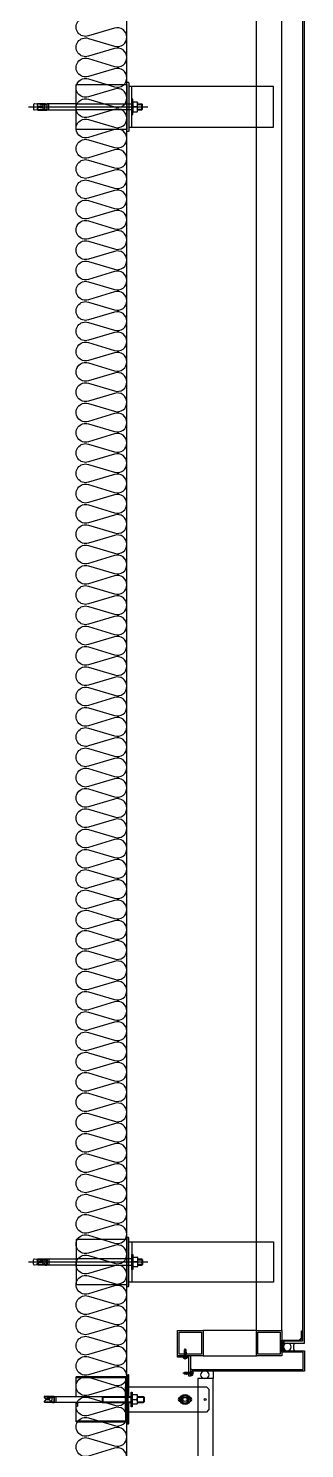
# Model space of a CAD drawing. Header units: millimetres. Extents: x 19868 to 801382, y -4805 to 85279.
# Drawn here: x 790194 to 790738, y 35376 to 38176 of the extents above; entities that cross this region are included whole.
import ezdxf

# ---------------------------------------------------------------- set-up
doc = ezdxf.new("R2010")
doc.units = ezdxf.units.MM
doc.header["$LTSCALE"] = 250
doc.linetypes.add('CENTER', pattern=[50.8, 31.75, -6.35, 6.35, -6.35])
doc.linetypes.add('HIDDEN2', pattern=[4.7625, 3.175, -1.5875])
for name, color, linetype in [('0-Sheet', 7, 'Continuous'), ('4-Pipe', 4, 'Continuous'), ('A-ETC-8', 8, 'Continuous'), ('A-FIN', 6, 'Continuous'), ('A-FIN(EX)', 6, 'Continuous'), ('ANG', 8, 'Continuous'), ('EXTRUSION', 7, 'Continuous'), ('ISL', 251, 'Continuous'), ('S-TEEL', 4, 'Continuous'), ('SCREW', 1, 'Continuous'), ('SEALANT', 252, 'Continuous')]:
    doc.layers.add(name, color=color, linetype=linetype)

# ---------------------------------------------------------------- blocks, each defined once
blk = doc.blocks.new('너트 M12')
for p, q in [((-9, 0), (9, 0)), ((-9.5, -9), (-9.5, -0.5)), ((9, -9.5), (-9, -9.5)), ((0, -8.3), (0, -1.2)), ((9.5, -0.5), (9.5, -9))]:
    blk.add_line(p, q)
for centre, start, end in [((-9, -0.5), 90, 180), ((-9, -9), 180, 270), ((9, -0.5), 0, 90), ((9, -9), 270, 0)]:
    blk.add_arc(centre, 0.5, start, end)
at = {"extrusion": (0, 0, -1)}
for centre, major_axis, ratio, start_param, end_param in [((-4.8, -0.9), (-4.75, 0.31), 0.185359, -0.024388, 3.141593), ((4.8, -0.9), (4.75, 0.31), 0.185108, 3.141593, 6.30754), ((-4.8, -8.6), (4.75, 0.31), 0.187111, 0, 3.166211), ((4.8, -8.6), (-4.75, 0.31), 0.185991, 3.117121, 6.283185)]:
    blk.add_ellipse(centre, major_axis=major_axis, ratio=ratio, start_param=start_param, end_param=end_param, dxfattribs=at)
blk = doc.blocks.new('A$C5ebcaad0')
at = {"layer": 'A-ETC-8'}
for p, q in [((-439, -220.5), (-439, -229.5)), ((-437, -219), (-437.5, -219)), ((-426, -220.5), (-437, -219)), ((-431.6, -219.7), (-431.6, -221.5)), ((-431.1, -222.3), (-429.3, -223.5)), ((-415.6, -218.7), (-430.6, -218.7)), ((-421.1, -224), (-427.7, -224)), ((-426, -220.5), (-412, -220.5)), ((-420.6, -223.5), (-420.6, -223)), ((-416.6, -227), (-416.6, -223)), ((-415.6, -218.7), (-412.6, -218.7)), ((-412.6, -218.7), (-412.6, -231.2)), ((-412, -231), (-412, -219)), ((-409, -219), (-412, -219)), ((-409, -231), (-409, -219)), ((-355, -219), (-409, -219)), ((-355, -219), (-245.5, -219)), ((-234, -219), (-225.5, -219)), ((-234, -220.5), (-224, -220.5)), ((-225.5, -231), (-225.5, -219)), ((-224, -220.5), (-225.5, -219)), ((-224, -229.5), (-224, -220.5)), ((-449, -225), (-214, -225)), ((-437.5, -231), (-437, -231)), ((-437, -231), (-426, -229.5)), ((-431.6, -228.5), (-431.6, -230.2)), ((-431.1, -227.7), (-429.3, -226.5)), ((-430.6, -231.2), (-415.6, -231.2)), ((-421.1, -226), (-427.7, -226)), ((-426, -229.5), (-412, -229.5)), ((-420.6, -227), (-420.6, -226.5)), ((-415.6, -231.2), (-412.6, -231.2)), ((-412, -231), (-409, -231)), ((-409, -231), (-355, -231)), ((-245.5, -231), (-355, -231)), ((-234.2, -229.5), (-224, -229.5)), ((-234, -231), (-225.5, -231)), ((-224, -229.5), (-225.5, -231))]:
    blk.add_line(p, q, dxfattribs=at)
for points in [[(-255, -180.5), (-255, -269.5), (-355, -269.5), (-355, -180.5)], [(33.5, -185), (-251.5, -185), (-251.5, -265), (33.5, -265)], [(-251.5, -265), (-245.5, -265), (-245.5, -185), (-251.5, -185)], [(-245.5, -210), (-245.5, -240), (-243.5, -240), (-243.5, -210)]]:
    blk.add_lwpolyline(points, close=True, dxfattribs=at)
blk.add_lwpolyline([(-251.5, -177.5), (-251.5, -272.5, -0.414214), (-252.5, -273.5), (-255, -273.5), (-255, -176.5), (-252.5, -176.5, -0.414214)], format="xyb", close=True, dxfattribs=at)
for centre, radius, start, end in [((-437.5, -220.5), 1.5, 90, 180), ((-430.6, -219.7), 1, 90, 180), ((-430.6, -221.5), 1, 180, 236.3099), ((-427.7, -221), 3, 236.3099, 270), ((-421.1, -223.5), 0.5, 270, 0), ((-418.6, -223), 2, 90, 180), ((-418.6, -223), 2, 0, 90), ((-437.5, -229.5), 1.5, 180, 270), ((-430.6, -228.5), 1, 123.6901, 180), ((-430.6, -230.2), 1, 180, 270), ((-427.7, -229), 3, 90, 123.6901), ((-421.1, -226.5), 0.5, 0, 90), ((-418.6, -227), 2, 180, 270), ((-418.6, -227), 2, 270, 0)]:
    blk.add_arc(centre, radius, start, end, dxfattribs=at)
at = {"layer": 'A-ETC-8', "xscale": -1, "rotation": 90}
blk.add_blockref('너트 M12', (-243.5, -225), dxfattribs=at)
blk = doc.blocks.new('A$C632c858f')
at = {"layer": 'A-ETC-8'}
blk.add_arc((-2.8, 0), 24, 341.8248, 18.1752, dxfattribs=at)
blk.add_ellipse((34, 0), major_axis=(7.59, 0), ratio=0.987937, dxfattribs=at)
blk = doc.blocks.new('A$Cae507117')
at = {"layer": 'A-ETC-8'}
for points in [[(-50, 0), (-50, -50), (0, -50), (0, 0)], [(-46.8, -3.2), (-46.8, -46.8), (-3.2, -46.8), (-3.2, -3.2)]]:
    blk.add_lwpolyline(points, close=True, dxfattribs=at)
blk = doc.blocks.new('A$C141843b3')
at = {"color": 9, "linetype": 'Continuous', "lineweight": 25}
for p, q in [((-140, -5.5, 0), (-240, -5.5)), ((-240, -44), (-240, -5.5)), ((-140, -7.5, 0), (-240, -7.5)), ((-140, -1.5, 0), (-137.5, -1.5, 0)), ((-140, -7.5, 0), (-140, -1.5, 0)), ((-138, -3.5, 0), (-140, -3.5, 0)), ((-138, -3.5, 0), (-138, -43, 0)), ((-136.5, -43, 0), (-136.5, -2.5, 0)), ((-240, -94.5), (-240, -56)), ((-237, -56), (-237, -63.2)), ((-136.5, -43, 0), (-142, -43, 0)), ((-240, -63.2), (-237, -63.2)), ((-142, -57, 0), (-136.5, -57, 0)), ((-138, -96.5, 0), (-138, -57, 0)), ((-136.5, -97.5, 0), (-136.5, -57, 0)), ((-240, -92.5), (-140, -92.5, 0)), ((-240, -94.5), (-140, -94.5, 0)), ((-140, -98.5, 0), (-140, -92.5, 0)), ((-140, -96.5, 0), (-138, -96.5, 0)), ((-137.5, -98.5, 0), (-140, -98.5, 0))]:
    blk.add_line(p, q, dxfattribs=at)
at = {"color": 9, "ltscale": 0.5}
for p, q in [((-142, -43, 0), (-142, -7.5, 0)), ((-188.8, -44, 0), (-131.5, -44, 0)), ((-188.8, -44, 0), (-187.3, -45.5, 0)), ((-188.8, -44, 0), (-188.8, -56, 0)), ((-188.8, -45.5, 0), (-131.5, -45.5, 0)), ((-188.8, -54.5, 0), (-131.5, -54.5, 0)), ((-188.8, -56, 0), (-187.3, -54.5, 0)), ((-188.8, -56, 0), (-131.5, -56, 0)), ((-187.3, -45.5, 0), (-187.3, -54.5, 0)), ((-131.5, -64.3, 0), (-131.5, -35.8, 0)), ((-131.5, -35.8, 0), (-129.5, -35.8, 0)), ((-129.5, -35.8, 0), (-129.5, -64.3, 0)), ((-129.5, -59, 0), (-129.5, -41, 0)), ((-129.5, -44, 0), (-129.5, -44, 0)), ((-129.5, -45.5, 0), (-129.4, -45.5, 0)), ((-129.5, -54.5, 0), (-129.4, -54.5, 0)), ((-129.5, -56, 0), (-129.5, -56, 0)), ((-129, -40.5, 0), (-120.5, -40.5, 0)), ((-128.3, -50, 0), (-121.2, -50, 0)), ((-120.1, -45.5, 0), (-106, -45.5, 0)), ((-120.1, -54.5, 0), (-106, -54.5, 0)), ((-120, -41, 0), (-120, -59, 0)), ((-120, -44, 0), (-107.5, -44, 0)), ((-120, -56, 0), (-107.5, -56, 0)), ((-107.5, -44, 0), (-107.5, -56, 0)), ((-106, -45.5, 0), (-107.5, -44, 0)), ((-106, -54.5, 0), (-107.5, -56, 0)), ((-106, -45.5, 0), (-106, -54.5, 0)), ((-142, -92.5, 0), (-142, -57, 0)), ((-129.5, -64.3, 0), (-131.5, -64.3, 0)), ((-120.5, -59.5, 0), (-129, -59.5, 0))]:
    blk.add_line(p, q, dxfattribs=at)
at = {"color": 9}
for p, q in [((-302.6, -46.2), (-302.6, -44.5)), ((-302.6, -44.7), (-297, -45.5)), ((-302.6, -55), (-302.6, -53.3)), ((-297, -54.5), (-302.5, -55.3)), ((-302.1, -47), (-300.3, -48.2)), ((-302.1, -52.5), (-300.3, -51.3)), ((-301.6, -43.5), (-286.6, -43.5)), ((-286.6, -56), (-301.6, -56)), ((-292.1, -48.8), (-298.7, -48.8)), ((-292.1, -50.8), (-298.7, -50.8)), ((-297, -45.5), (-283, -45.5)), ((-297, -54.5), (-283, -54.5)), ((-291.6, -47.8), (-291.6, -48.3)), ((-291.6, -51.2), (-291.6, -51.8)), ((-289.6, -45.8), (-289.6, -45.8)), ((-289.6, -53.8), (-289.6, -53.8)), ((-287.6, -47.8), (-287.6, -51.8)), ((-286.6, -43.5), (-283.6, -43.5)), ((-286.6, -56), (-283.6, -56)), ((-283.6, -56), (-283.6, -43.5)), ((-283, -44), (-283, -56)), ((-283, -44), (-280, -44)), ((-280, -56), (-283, -56)), ((-280, -44), (-280, -56)), ((-280, -44), (-188.8, -44, 0)), ((-188.8, -56, 0), (-280, -56))]:
    blk.add_line(p, q, dxfattribs=at)
at = {"color": 9, "linetype": 'Continuous', "lineweight": 25}
for centre, start, end in [((-137.5, -2.5, 0), 0, 90), ((-137.5, -97.5, 0), 270, 0)]:
    blk.add_arc(centre, 1, start, end, dxfattribs=at)
at = {"color": 9}
for centre, radius, start, end in [((-301.6, -44.5), 1, 90, 180), ((-301.6, -46.2), 1, 180, 236.3099), ((-301.6, -53.3), 1, 123.6901, 180), ((-301.6, -55), 1, 180, 270), ((-298.7, -45.8), 3, 236.3099, 270), ((-298.7, -53.8), 3, 90, 123.6901), ((-292.1, -48.3), 0.5, 270, 0), ((-292.1, -51.2), 0.5, 0, 90), ((-289.6, -47.8), 2, 90, 180), ((-289.6, -51.8), 2, 180, 270), ((-289.6, -47.8), 2, 0, 90), ((-289.6, -51.8), 2, 270, 0)]:
    blk.add_arc(centre, radius, start, end, dxfattribs=at)
at = {"color": 9, "ltscale": 0.5}
for centre, start, end in [((-129, -41, 0), 90, 180), ((-120.5, -41, 0), 0, 90), ((-129, -59, 0), 180, 270), ((-120.5, -59, 0), 270, 0)]:
    blk.add_arc(centre, 0.5, start, end, dxfattribs=at)
at = {"color": 9, "ltscale": 0.5, "extrusion": (0, 0, -1)}
for centre, major_axis, ratio, start_param, end_param in [((-128.6, -45.2, 0), (0.31, -4.75), 0.187111, 0, 3.166211), ((-128.6, -54.7, 0), (0.31, 4.75), 0.185991, 3.117121, 6.283185), ((-120.9, -45.2, 0), (0.31, 4.75), 0.185359, -0.024388, 3.141593), ((-120.9, -54.7, 0), (0.31, -4.75), 0.185108, 3.141593, 6.30754)]:
    blk.add_ellipse(centre, major_axis=major_axis, ratio=ratio, start_param=start_param, end_param=end_param, dxfattribs=at)
at = {"layer": 'ANG'}
for p, q in [((-29.3, -43.5, 0), (-33, -50, 0)), ((-33, -50, 0), (-29.3, -56.5, 0)), ((-21.7, -43.5, 0), (-29.3, -43.5, 0)), ((-18, -50, 0), (-21.7, -43.5, 0)), ((-21.7, -56.5, 0), (-18, -50, 0)), ((-29.3, -56.5, 0), (-21.7, -56.5, 0))]:
    blk.add_line(p, q, dxfattribs=at)
at = {"layer": 'ANG', "elevation": 0}
blk.add_lwpolyline([(-142.5, -25), (16.5, -25), (21.5, -30), (21.5, -70), (16.5, -75), (-142.5, -75), (-142.5, -25)], dxfattribs=at)
for points in [[(-142.5, -25), (-142.5, -75), (-137.5, -75), (-137.5, -25)], [(-25.5, -50), (-25.5, -50), (-25.5, -50), (-25.5, -50), (-25.5, -50), (-25.5, -50)]]:
    blk.add_lwpolyline(points, close=True, dxfattribs=at)
at = {"layer": 'ANG'}
for centre, radius in [((-25.5, -50, 0), 10), ((-25.5, -50, 0), 7.5), ((-25.5, -50, 0), 4), ((14, -50, 0), 2)]:
    blk.add_circle(centre, radius, dxfattribs=at)
for centre, start, end in [((-34.9, -50, 0), 86.4468, 273.5532), ((-16.1, -50, 0), 266.4468, 93.5532)]:
    blk.add_arc(centre, 4, start, end, dxfattribs=at)
blk = doc.blocks.new('PH-4-16')
at = {"layer": 'SCREW'}
for p, q in [((-1.5, 0), (-1.5, -1)), ((1.5, 0), (1.5, -1.6)), ((0.1, -0.9), (-2, -1.2)), ((-2, -1.2), (-1.5, -1)), ((0.1, -1), (-2, -1.3)), ((-2, -1.3), (-1.5, -1.5)), ((2, -1.8), (-2, -2.4)), ((-2, -2.4), (-1.5, -2.2)), ((-2, -2.5), (-1.5, -2.7)), ((2, -3), (-2, -3.7)), ((-2, -3.6), (-1.5, -3.5)), ((-2, -3.8), (-1.5, -4)), ((2, -4.3), (-2, -4.9)), ((-2, -4.9), (-1.5, -4.7)), ((-2, -5), (-1.5, -5.2)), ((2, -5.5), (-2, -6.2)), ((-2, -6.1), (-1.5, -5.9)), ((-2, -6.2), (-1.5, -6.4)), ((2, -6.7), (-2, -7.4)), ((-2, -7.4), (-1.5, -7.2)), ((-2, -7.5), (-1.5, -7.7)), ((2, -8), (-2, -8.6)), ((-2, -8.6), (-1.5, -8.4)), ((-2, -8.7), (-1.5, -8.9)), ((2, -9.2), (-2, -9.9)), ((-2, -9.9), (-1.5, -9.7)), ((-2, -10), (-1.5, -10.2)), ((2, -10.5), (-2, -11.1)), ((-2, -11.1), (-1.5, -10.9)), ((-2, -11.2), (-1.5, -11.4)), ((2, -1.9), (-2, -2.5)), ((2, -3.1), (-2, -3.8)), ((2, -4.4), (-2, -5)), ((2, -5.6), (-2, -6.3)), ((2, -6.9), (-2, -7.5)), ((2, -8.1), (-2, -8.7)), ((2, -9.3), (-2, -10)), ((2, -10.6), (-2, -11.2)), ((0.1, -0.9), (-1.5, -1)), ((0.1, -1), (-1.5, -1.5)), ((-1.5, -1.5), (-1.5, -2.2)), ((1.5, -1.6), (-1.5, -2.2)), ((1.5, -2.1), (-1.5, -2.7)), ((-1.5, -2.7), (-1.5, -3.5)), ((1.5, -2.8), (-1.5, -3.5)), ((1.5, -3.3), (-1.5, -4)), ((1.5, -4.1), (-1.5, -4.7)), ((1.5, -4.6), (-1.5, -5.2)), ((-1.5, -5.2), (-1.5, -5.9)), ((1.5, -5.3), (-1.5, -5.9)), ((1.5, -5.8), (-1.5, -6.4)), ((-1.5, -6.4), (-1.5, -7.2)), ((1.5, -6.5), (-1.5, -7.2)), ((1.5, -7.1), (-1.5, -7.7)), ((-1.5, -7.7), (-1.5, -8.4)), ((1.5, -7.8), (-1.5, -8.4)), ((1.5, -8.3), (-1.5, -8.9)), ((-1.5, -8.9), (-1.5, -9.7)), ((1.5, -9), (-1.5, -9.7)), ((1.5, -9.5), (-1.5, -10.2)), ((-1.5, -10.2), (-1.5, -10.9)), ((1.5, -10.3), (-1.5, -10.9)), ((1.5, -10.8), (-1.5, -11.4)), ((-1.5, -11.4), (-1.5, -14.5)), ((-1.5, -14.5), (-1.1, -14.5)), ((0, -16), (-1.5, -14.5)), ((-1.1, -12.6), (-1.1, -14.5)), ((-1.1, -14.5), (0, -16)), ((0, -16), (1.5, -14.5)), ((1.5, -14.5), (0.4, -12.2)), ((1.5, -1.6), (2, -1.8)), ((2, -1.9), (1.5, -2.1)), ((1.5, -2.1), (1.5, -2.8)), ((2, -3), (1.5, -2.8)), ((2, -3.1), (1.5, -3.3)), ((1.5, -3.3), (1.5, -4.1)), ((2, -4.3), (1.5, -4.1)), ((2, -4.4), (1.5, -4.6)), ((1.5, -4.6), (1.5, -5.3)), ((2, -5.5), (1.5, -5.3)), ((2, -5.6), (1.5, -5.8)), ((1.5, -5.8), (1.5, -6.5)), ((2, -6.7), (1.5, -6.5)), ((2, -6.9), (1.5, -7.1)), ((1.5, -7.1), (1.5, -7.8)), ((2, -8), (1.5, -7.8)), ((2, -8.1), (1.5, -8.3)), ((1.5, -8.3), (1.5, -9)), ((2, -9.2), (1.5, -9)), ((2, -9.3), (1.5, -9.5)), ((1.5, -9.5), (1.5, -10.3)), ((2, -10.5), (1.5, -10.3)), ((2, -10.6), (1.5, -10.8)), ((1.5, -10.8), (1.5, -14.5))]:
    blk.add_line(p, q, dxfattribs=at)
at = {"layer": 'SCREW', "color": 1, "linetype": 'CENTER'}
blk.add_line((0, 4), (0, -17.7), dxfattribs=at)
at = {"layer": 'SCREW', "linetype": 'HIDDEN2'}
blk.add_line((-1.5, -4), (-1.5, -4.7), dxfattribs=at)
at = {"layer": 'SCREW'}
blk.add_lwpolyline([(3.5, 1), (3.5, 0), (-3.5, 0), (-3.5, 1, -0.336479), (-2.5, 2.2, -0.138717), (2.5, 2.2, -0.336479)], format="xyb", close=True, dxfattribs=at)
blk.add_lwpolyline([(-2.5, 2.2), (-2.3, 2), (-2.1, 1.9), (-1.8, 1.9), (-1.5, 2), (-1.3, 2), (-1, 2.1), (-0.8, 2.1), (-0.7, 2.1), (-0.6, 2.1), (-0.5, 2), (-0.5, 1.8), (-0.5, 1.6), (-0.5, 1.4), (-0.5, 1.2), (-0.5, 1), (-0.5, 0.8), (-0.4, 0.7), (-0.3, 0.6), (-0.1, 0.6), (0, 0.5), (0.1, 0.6), (0.3, 0.6), (0.4, 0.7), (0.5, 0.8), (0.5, 1), (0.5, 1.2), (0.5, 1.4), (0.5, 1.6), (0.5, 1.8), (0.5, 2), (0.6, 2.1), (0.7, 2.1), (0.8, 2.1), (1, 2.1), (1.3, 2), (1.5, 2), (1.8, 1.9), (2.1, 1.9), (2.3, 2), (2.5, 2.2)], dxfattribs=at)
for centre, radius, start, end in [((-1.9, -1.2), 0.0931, 139.8661, 209.9246), ((-1.9, -2.5), 0.0931, 139.8661, 209.9246), ((-1.9, -3.7), 0.0931, 139.8661, 209.9246), ((-1.9, -4.9), 0.0931, 139.8661, 209.9246), ((-1.9, -6.2), 0.0931, 139.8661, 209.9246), ((-1.9, -7.4), 0.0931, 139.8661, 209.9246), ((-1.9, -8.7), 0.0931, 139.8661, 209.9246), ((-1.9, -9.9), 0.0931, 139.8661, 209.9246), ((-1.9, -11.2), 0.0931, 139.8661, 209.9246), ((-0.3, -12.6), 0.815, 27.365, 180), ((0, -0.9), 0.0605, 310.7271, 69.3149), ((1.9, -1.8), 0.0931, 319.8661, 29.9246), ((1.9, -3.1), 0.0931, 319.8661, 29.9246), ((1.9, -4.3), 0.0931, 319.8661, 29.9246), ((1.9, -5.6), 0.0931, 319.8661, 29.9246), ((1.9, -6.8), 0.0931, 319.8661, 29.9246), ((1.9, -8), 0.0931, 319.8661, 29.9246), ((1.9, -9.3), 0.0931, 319.8661, 29.9246), ((1.9, -10.5), 0.0931, 319.8661, 29.9246)]:
    blk.add_arc(centre, radius, start, end, dxfattribs=at)

msp = doc.modelspace()

# ---------------------------------------------------------------- linework, layer by layer
at = {"layer": '0-Sheet'}
msp.add_lwpolyline([(790516.2, 35531.9), (790735.2, 35531.9), (790735.2, 35565.9), (790693.2, 35565.9), (790693.2, 35575.9), (790696.2, 35575.9), (790696.2, 35575.9), (790696.2, 35568.9), (790738.2, 35568.9), (790738.2, 35528.9), (790516.2, 35528.9)], dxfattribs=at)
msp.add_lwpolyline([(790516.2, 35531.9, 0.414214), (790513.2, 35528.9), (790513.2, 35519.9), (790516.2, 35519.9), (790516.2, 35528.9)], format="xyb", dxfattribs=at)
at = {"layer": '4-Pipe'}
msp.add_lwpolyline([(790513.2, 35558.9), (790513.2, 35518.9), (790510.2, 35518.9), (790510.2, 35555.9), (790488.2, 35555.9), (790488.2, 35558.9)], close=True, dxfattribs=at)
at = {"layer": 'A-ETC-8'}
for p, q in [((790643.2, 35608.9), (790643.2, 76146.7)), ((790693.2, 35608.9), (790693.2, 76146.7)), ((790643.2, 35608.9), (790538.2, 35608.9)), ((790538.2, 35558.9), (790643.2, 35558.9))]:
    msp.add_line(p, q, dxfattribs=at)
msp.add_lwpolyline([(790730.2, 35587.9), (790695.2, 35587.9), (790695.2, 35576.9), (790693.2, 35576.9), (790693.2, 35589.9), (790728.6, 35589.9, -0.226541), (790732.2, 35593.6), (790732.2, 35608.3), (790734.2, 35608.3), (790734.2, 35591.9, 0.414214)], format="xyb", close=True, dxfattribs=at)
at = {"layer": 'A-FIN'}
for points in [[(790697.2, 35587.9), (790697.2, 35583.9), (790738.2, 35583.9), (790738.2, 38317.4)], [(790734.2, 38317.4), (790734.2, 35587.9), (790697.2, 35587.9), (790697.2, 35587.9)]]:
    msp.add_lwpolyline(points, dxfattribs=at)
at = {"layer": 'A-FIN(EX)'}
msp.add_lwpolyline([(790528.2, 35513.9), (790528.2, 35231.9), (790558.2, 35231.9), (790558.2, 35513.9)], close=True, dxfattribs=at)
at = {"layer": 'ISL'}
msp.add_line((790388.2, 33878.9), (790388.2, 76128.9), dxfattribs=at)
msp.add_lwpolyline([(790388.2, 35359, 0.509267), (790364, 35376.6), (790312.4, 35361.3, -1.372593), (790312.4, 35396.6), (790364, 35381.3, 0.509267), (790388.2, 35399, 0.509267), (790364, 35416.6), (790312.4, 35401.3, -1.372593), (790312.4, 35436.6), (790364, 35421.3, 0.509267), (790388.2, 35439, 0.509267), (790364, 35456.6), (790312.4, 35441.3, -1.372593), (790312.4, 35476.6), (790364, 35461.3, 0.509267), (790388.2, 35479, 0.509267), (790364, 35496.6), (790312.4, 35481.3, -1.372593), (790312.4, 35516.6), (790364, 35501.3, 0.509267), (790388.2, 35519, 0.509267), (790364, 35536.6), (790312.4, 35521.3, -1.372593), (790312.4, 35556.6), (790364, 35541.3, 0.509267), (790388.2, 35559, 0.509267), (790364, 35576.6), (790312.4, 35561.3, -1.372593), (790312.4, 35596.6), (790364, 35581.3, 0.509267), (790388.2, 35599, 0.509267), (790364, 35616.6), (790312.4, 35601.3, -1.372593), (790312.4, 35636.6), (790364, 35621.3, 0.509267), (790388.2, 35639, 0.509267), (790364, 35656.6), (790312.4, 35641.3, -1.372593), (790312.4, 35676.6), (790364, 35661.3, 0.509267), (790388.2, 35679, 0.509267), (790364, 35696.6), (790312.4, 35681.3, -1.372593), (790312.4, 35716.6), (790364, 35701.3, 0.509267), (790388.2, 35719, 0.509267), (790364, 35736.6), (790312.4, 35721.3, -1.372593), (790312.4, 35756.6), (790364, 35741.3, 0.509267), (790388.2, 35759, 0.509267), (790364, 35776.6), (790312.4, 35761.3, -1.372593), (790312.4, 35796.6), (790364, 35781.3, 0.509267), (790388.2, 35799, 0.509267), (790364, 35816.6), (790312.4, 35801.3, -1.372593), (790312.4, 35836.6), (790364, 35821.3, 0.509267), (790388.2, 35839, 0.509267), (790364, 35856.6), (790312.4, 35841.3, -1.372593), (790312.4, 35876.6), (790364, 35861.3, 0.509267), (790388.2, 35879, 0.509267), (790364, 35896.6), (790312.4, 35881.3, -1.372593), (790312.4, 35916.6), (790364, 35901.3, 0.509267), (790388.2, 35919, 0.509267), (790364, 35936.6), (790312.4, 35921.3, -1.372593), (790312.4, 35956.6), (790364, 35941.3, 0.509267), (790388.2, 35959, 0.509267), (790364, 35976.6), (790312.4, 35961.3, -1.372593), (790312.4, 35996.6), (790364, 35981.3, 0.509267), (790388.2, 35999, 0.509267), (790364, 36016.6), (790312.4, 36001.3, -1.372593), (790312.4, 36036.6), (790364, 36021.3, 0.509267), (790388.2, 36039, 0.509267), (790364, 36056.6), (790312.4, 36041.3, -1.372593), (790312.4, 36076.6), (790364, 36061.3, 0.509267), (790388.2, 36079, 0.509267), (790364, 36096.6), (790312.4, 36081.3, -1.372593), (790312.4, 36116.6), (790364, 36101.3, 0.509267), (790388.2, 36119, 0.509267), (790364, 36136.6), (790312.4, 36121.3, -1.372593), (790312.4, 36156.6), (790364, 36141.3, 0.509267), (790388.2, 36159, 0.509267), (790364, 36176.6), (790312.4, 36161.3, -1.372593), (790312.4, 36196.6), (790364, 36181.3, 0.509267), (790388.2, 36199, 0.509267), (790364, 36216.6), (790312.4, 36201.3, -1.372593), (790312.4, 36236.6), (790364, 36221.3, 0.509267), (790388.2, 36239, 0.509267), (790364, 36256.6), (790312.4, 36241.3, -1.372593), (790312.4, 36276.6), (790364, 36261.3, 0.509267), (790388.2, 36279, 0.509267), (790364, 36296.6), (790312.4, 36281.3, -1.372593), (790312.4, 36316.6), (790364, 36301.3, 0.509267), (790388.2, 36319, 0.509267), (790364, 36336.6), (790312.4, 36321.3, -1.372593), (790312.4, 36356.6), (790364, 36341.3, 0.509267), (790388.2, 36359, 0.509267), (790364, 36376.6), (790312.4, 36361.3, -1.372593), (790312.4, 36396.6), (790364, 36381.3, 0.509267), (790388.2, 36399, 0.509267), (790364, 36416.6), (790312.4, 36401.3, -1.372593), (790312.4, 36436.6), (790364, 36421.3, 0.509267), (790388.2, 36439, 0.509267), (790364, 36456.6), (790312.4, 36441.3, -1.372593), (790312.4, 36476.6), (790364, 36461.3, 0.509267), (790388.2, 36479, 0.509267), (790364, 36496.6), (790312.4, 36481.3, -1.372593), (790312.4, 36516.6), (790364, 36501.3, 0.509267), (790388.2, 36519, 0.509267), (790364, 36536.6), (790312.4, 36521.3, -1.372593), (790312.4, 36556.6), (790364, 36541.3, 0.509267), (790388.2, 36559, 0.509267), (790364, 36576.6), (790312.4, 36561.3, -1.372593), (790312.4, 36596.6), (790364, 36581.3, 0.509267), (790388.2, 36599, 0.509267), (790364, 36616.6), (790312.4, 36601.3, -1.372593), (790312.4, 36636.6), (790364, 36621.3, 0.509267), (790388.2, 36639, 0.509267), (790364, 36656.6), (790312.4, 36641.3, -1.372593), (790312.4, 36676.6), (790364, 36661.3, 0.509267), (790388.2, 36679, 0.509267), (790364, 36696.6), (790312.4, 36681.3, -1.372593), (790312.4, 36716.6), (790364, 36701.3, 0.509267), (790388.2, 36719, 0.509267), (790364, 36736.6), (790312.4, 36721.3, -1.372593), (790312.4, 36756.6), (790364, 36741.3, 0.509267), (790388.2, 36759, 0.509267), (790364, 36776.6), (790312.4, 36761.3, -1.372593), (790312.4, 36796.6), (790364, 36781.3, 0.509267), (790388.2, 36799, 0.509267), (790364, 36816.6), (790312.4, 36801.3, -1.372593), (790312.4, 36836.6), (790364, 36821.3, 0.509267), (790388.2, 36839, 0.509267), (790364, 36856.6), (790312.4, 36841.3, -1.372593), (790312.4, 36876.6), (790364, 36861.3, 0.509267), (790388.2, 36879, 0.509267), (790364, 36896.6), (790312.4, 36881.3, -1.372593), (790312.4, 36916.6), (790364, 36901.3, 0.509267), (790388.2, 36919, 0.509267), (790364, 36936.6), (790312.4, 36921.3, -1.372593), (790312.4, 36956.6), (790364, 36941.3, 0.509267), (790388.2, 36959, 0.509267), (790364, 36976.6), (790312.4, 36961.3, -1.372593), (790312.4, 36996.6), (790364, 36981.3, 0.509267), (790388.2, 36999, 0.509267), (790364, 37016.6), (790312.4, 37001.3, -1.372593), (790312.4, 37036.6), (790364, 37021.3, 0.509267), (790388.2, 37039, 0.509267), (790364, 37056.6), (790312.4, 37041.3, -1.372593), (790312.4, 37076.6), (790364, 37061.3, 0.509267), (790388.2, 37079, 0.509267), (790364, 37096.6), (790312.4, 37081.3, -1.372593), (790312.4, 37116.6), (790364, 37101.3, 0.509267), (790388.2, 37119, 0.509267), (790364, 37136.6), (790312.4, 37121.3, -1.372593), (790312.4, 37156.6), (790364, 37141.3, 0.509267), (790388.2, 37159, 0.509267), (790364, 37176.6), (790312.4, 37161.3, -1.372593), (790312.4, 37196.6), (790364, 37181.3, 0.509267), (790388.2, 37199, 0.509267), (790364, 37216.6), (790312.4, 37201.3, -1.372593), (790312.4, 37236.6), (790364, 37221.3, 0.509267), (790388.2, 37239, 0.509267), (790364, 37256.6), (790312.4, 37241.3, -1.372593), (790312.4, 37276.6), (790364, 37261.3, 0.509267), (790388.2, 37279, 0.509267), (790364, 37296.6), (790312.4, 37281.3, -1.372593), (790312.4, 37316.6), (790364, 37301.3, 0.509267), (790388.2, 37319, 0.509267), (790364, 37336.6), (790312.4, 37321.3, -1.372593), (790312.4, 37356.6), (790364, 37341.3, 0.509267), (790388.2, 37359, 0.509267), (790364, 37376.6), (790312.4, 37361.3, -1.372593), (790312.4, 37396.6), (790364, 37381.3, 0.509267), (790388.2, 37399, 0.509267), (790364, 37416.6), (790312.4, 37401.3, -1.372593), (790312.4, 37436.6), (790364, 37421.3, 0.509267), (790388.2, 37439, 0.509267), (790364, 37456.6), (790312.4, 37441.3, -1.372593), (790312.4, 37476.6), (790364, 37461.3, 0.509267), (790388.2, 37479, 0.509267), (790364, 37496.6), (790312.4, 37481.3, -1.372593), (790312.4, 37516.6), (790364, 37501.3, 0.509267), (790388.2, 37519, 0.509267), (790364, 37536.6), (790312.4, 37521.3, -1.372593), (790312.4, 37556.6), (790364, 37541.3, 0.509267), (790388.2, 37559, 0.509267), (790364, 37576.6), (790312.4, 37561.3, -1.372593), (790312.4, 37596.6), (790364, 37581.3, 0.509267), (790388.2, 37599, 0.509267), (790364, 37616.6), (790312.4, 37601.3, -1.372593), (790312.4, 37636.6), (790364, 37621.3, 0.509267), (790388.2, 37639, 0.509267), (790364, 37656.6), (790312.4, 37641.3, -1.372593), (790312.4, 37676.6), (790364, 37661.3, 0.509267), (790388.2, 37679, 0.509267), (790364, 37696.6), (790312.4, 37681.3, -1.372593), (790312.4, 37716.6), (790364, 37701.3, 0.509267), (790388.2, 37719, 0.509267), (790364, 37736.6), (790312.4, 37721.3, -1.372593), (790312.4, 37756.6), (790364, 37741.3, 0.509267), (790388.2, 37759, 0.509267), (790364, 37776.6), (790312.4, 37761.3, -1.372593), (790312.4, 37796.6), (790364, 37781.3, 0.509267), (790388.2, 37799, 0.509267), (790364, 37816.6), (790312.4, 37801.3, -1.372593), (790312.4, 37836.6), (790364, 37821.3, 0.509267), (790388.2, 37839, 0.509267), (790364, 37856.6), (790312.4, 37841.3, -1.372593), (790312.4, 37876.6), (790364, 37861.3, 0.509267), (790388.2, 37879, 0.509267), (790364, 37896.6), (790312.4, 37881.3, -1.372593), (790312.4, 37916.6), (790364, 37901.3, 0.509267), (790388.2, 37919, 0.509267), (790364, 37936.6), (790312.4, 37921.3, -1.372593), (790312.4, 37956.6), (790364, 37941.3, 0.509267), (790388.2, 37959, 0.509267), (790364, 37976.6), (790312.4, 37961.3, -1.372593), (790312.4, 37996.6), (790364, 37981.3, 0.509267), (790388.2, 37999, 0.509267), (790364, 38016.6), (790312.4, 38001.3, -1.372593), (790312.4, 38036.6), (790364, 38021.3, 0.509267), (790388.2, 38039, 0.509267), (790364, 38056.6), (790312.4, 38041.3, -1.372593), (790312.4, 38076.6), (790364, 38061.3, 0.509267), (790388.2, 38079, 0.509267), (790364, 38096.6), (790312.4, 38081.3, -1.372593), (790312.4, 38116.6), (790364, 38101.3, 0.509267), (790388.2, 38119, 0.509267), (790364, 38136.6), (790312.4, 38121.3, -1.372593), (790312.4, 38156.6), (790364, 38141.3, 0.509267), (790388.2, 38159, 0.509267), (790364, 38176.6), (790312.4, 38161.3, -1.372593), (790312.4, 38196.6)], format="xyb", dxfattribs=at)
at = {"layer": 'SEALANT'}
msp.add_arc((790658.6, 35521.4), 100.7, 175.7294, 184.2706, dxfattribs=at)
at = {"layer": 'SEALANT', "extrusion": (0, 0, -1)}
msp.add_ellipse((790541.7, 35521.4), major_axis=(-8.53, 0), ratio=0.879432, dxfattribs=at)

# ---------------------------------------------------------------- block references
at = {"layer": 'A-ETC-8'}
msp.add_blockref('A$C5ebcaad0', (790643.2, 38246.4, 0), dxfattribs=at)
at = {"layer": 'A-ETC-8', "xscale": -1, "rotation": 180}
msp.add_blockref('A$C5ebcaad0', (790643.2, 35518.9), dxfattribs=at)
at = {"layer": 'A-ETC-8', "xscale": -1}
for name, p in [('A$Cae507117', (790488.2, 35608.9)), ('A$Cae507117', (790643.2, 35608.9)), ('A$C632c858f', (790738.2, 35576.4))]:
    msp.add_blockref(name, p, dxfattribs=at)
at = {"layer": 'EXTRUSION', "rotation": 180}
msp.add_blockref('PH-4-16', (790503.2, 35555.9), dxfattribs=at)
at = {"layer": 'EXTRUSION', "xscale": -1, "rotation": 270}
msp.add_blockref('PH-4-16', (790516.2, 35524.4), dxfattribs=at)
at = {"layer": 'S-TEEL'}
msp.add_blockref('A$C141843b3', (790528.2, 35522.9), dxfattribs=at)

doc.saveas('drawing.dxf')
